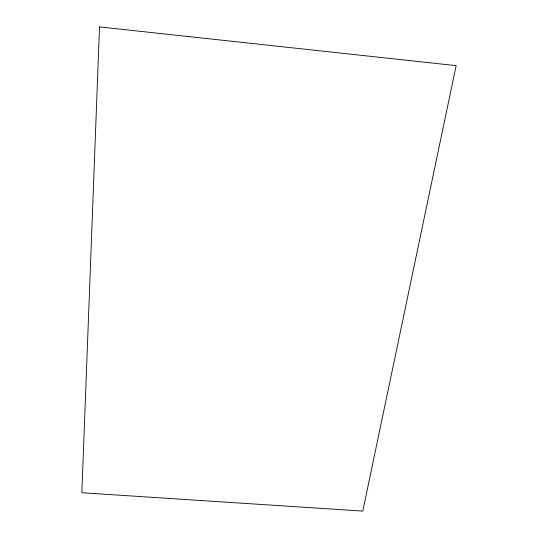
<?xml version="1.0" encoding="UTF-8"?>
<svg xmlns="http://www.w3.org/2000/svg" width="538" height="538" viewBox="0 0 538 538"><rect width="100%" height="100%" fill="white"/><g stroke="black" fill="none" stroke-linecap="round" stroke-linejoin="round"><path stroke-width="0.81" d="M99.523 26.9L81.85 492.734L362.773 511.1L456.15 65.636L99.523 26.9"/></g></svg>
